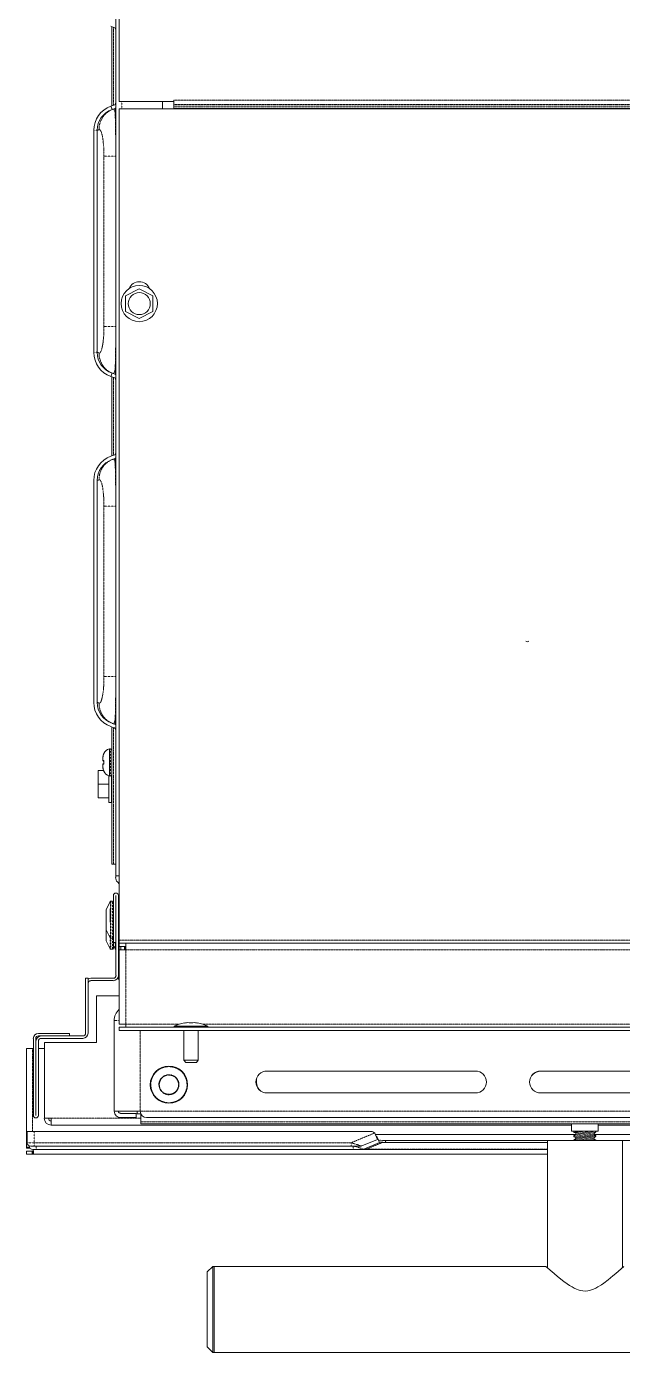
# Model space of a CAD drawing. Header units: millimetres. Extents: x 60499 to 556746, y 248297 to 497145.
# Drawn here: x 261680 to 269223, y 366633 to 383428 of the extents above; entities that cross this region are included whole.
import ezdxf

# ---------------------------------------------------------------- set-up
doc = ezdxf.new("R2010")
doc.units = ezdxf.units.MM
doc.linetypes.add('PHANTOM', pattern=[20, 10, -2, 2, -2, 2, -2])

msp = doc.modelspace()

# ---------------------------------------------------------------- linework, layer by layer
at = {"color": 7, "lineweight": 13, "ltscale": 0.03937}
for p, q in [((262853, 393012), (262853, 382480)), ((262808, 372670), (262808, 392454)), ((262758, 382422), (262758, 383426)), ((262853, 371857), (262853, 382384)), ((262853, 382384), (293492, 382384)), ((262531, 382113), (262531, 379301)), ((262531, 382113), (262531, 379301)), ((262575, 382113), (262575, 379301)), ((262758, 377988), (262758, 378991)), ((262530, 377678), (262530, 374867)), ((262575, 377679), (262575, 374866)), ((262758, 372817), (262758, 374557)), ((262812, 372420), (262812, 371408)), ((262843, 372420), (262843, 371408)), ((262853, 370792), (262853, 371735)), ((293409, 371818), (262936, 371818)), ((262789, 369689), (262789, 370836)), ((293492, 370754), (262853, 370754)), ((293492, 370710), (262853, 370710)), ((261680, 369219), (261680, 370482)), ((261766, 370609), (261766, 369635)), ((261797, 369635), (261797, 370609)), ((261798, 370577), (261798, 369635)), ((261829, 369635), (261829, 370577)), ((261905, 370559), (261905, 369600)), ((267362, 370198), (264723, 370198)), ((270826, 370198), (268187, 370198)), ((268187, 370195), (270826, 370195)), ((264723, 369920), (267362, 369920)), ((268187, 369920), (270826, 369920)), ((261992, 369513), (268577, 369513)), ((263127, 369528), (293213, 369528)), ((293141, 369609), (263199, 369609)), ((268917, 369513), (287423, 369513)), ((261776, 369434), (266033, 369434)), ((268627, 369394), (266096, 369394)), ((266217, 369317), (267450, 369317)), ((266219, 369317), (268609, 369317)), ((268272, 369317), (269223, 369317)), ((268272, 369317), (268272, 367709)), ((287472, 369394), (268863, 369394)), ((268886, 369317), (287454, 369317)), ((269223, 369317), (269223, 367709)), ((268272, 369145), (261753, 369145)), ((261776, 369245), (265789, 369245)), ((261802, 369206), (265815, 369206)), ((265982, 369206), (268272, 369206)), ((266230, 369292), (268272, 369292)), ((263967, 367655), (263967, 366703)), ((264036, 367724), (264036, 366633)), ((264054, 367724), (268254, 367724)), ((264054, 366633), (264054, 367724)), ((264054, 367724), (264054, 366633)), ((264054, 366633), (292286, 366633))]:
    msp.add_line(p, q, dxfattribs=at)
at = {"color": 7, "lineweight": 13, "ltscale": 0.000946814}
for p, q in [((262786, 383415), (262746, 383430)), ((262746, 382418), (262786, 382433)), ((262746, 377984), (262786, 377998)), ((262786, 374547), (262746, 374561))]:
    msp.add_line(p, q, dxfattribs=at)
at = {"color": 7, "linetype": 'PHANTOM', "lineweight": 13, "ltscale": 0.03937}
for p, q in [((262781, 382431), (262781, 383417)), ((263546, 382494), (292799, 382494)), ((263546, 382439), (292799, 382439)), ((292799, 382419), (263546, 382419)), ((292799, 382395), (263546, 382395)), ((262660, 381787), (262660, 379627)), ((262781, 377997), (262781, 378983)), ((262660, 377352), (262660, 375193)), ((262781, 372817), (262781, 374549)), ((262853, 371857), (293492, 371857)), ((262936, 370792), (262936, 371735)), ((293409, 371735), (262936, 371735)), ((263119, 370710), (263119, 369715)), ((263906, 370792), (273205, 370792)), ((261753, 369434), (261753, 370482)), ((263119, 369689), (293221, 369689)), ((261992, 369600), (263127, 369600)), ((263127, 369555), (293213, 369555)), ((261776, 369290), (265789, 369290)), ((265982, 369209), (268272, 369209))]:
    msp.add_line(p, q, dxfattribs=at)
at = {"color": 7, "lineweight": 13, "ltscale": 0.000999979}
for p, q in [((262762, 382377), (262746, 382418)), ((262762, 379037), (262746, 378995))]:
    msp.add_line(p, q, dxfattribs=at)
at = {"color": 7, "lineweight": 13, "ltscale": 0.015625}
msp.add_line((263546, 382480), (262853, 382480), dxfattribs=at)
at = {"color": 7, "linetype": 'PHANTOM', "lineweight": 13, "ltscale": 0.002162}
msp.add_line((262885, 382384), (262885, 382480), dxfattribs=at)
at = {"color": 7, "lineweight": 13, "ltscale": 0.002162}
msp.add_line((263402, 382480), (263402, 382384), dxfattribs=at)
at = {"color": 7, "lineweight": 13, "ltscale": 0.000310582}
msp.add_line((263546, 382494), (263546, 382480), dxfattribs=at)
at = {"color": 7, "lineweight": 13, "ltscale": 0.000926461}
msp.add_line((263546, 382439), (263546, 382480), dxfattribs=at)
at = {"color": 7, "lineweight": 13, "ltscale": 0.000460647}
msp.add_line((263546, 382439), (263546, 382419), dxfattribs=at)
at = {"color": 7, "lineweight": 13, "ltscale": 0.000530333}
msp.add_line((263546, 382419), (263546, 382395), dxfattribs=at)
at = {"color": 7, "lineweight": 13, "ltscale": 0.000946842}
for p, q in [((262762, 382377), (262801, 382391)), ((262801, 379023), (262762, 379037)), ((262762, 377942), (262801, 377957))]:
    msp.add_line(p, q, dxfattribs=at)
at = {"color": 7, "linetype": 'PHANTOM', "lineweight": 13, "ltscale": 0.001292}
for p, q in [((262801, 382334), (262801, 382391)), ((262801, 379023), (262801, 379080)), ((262801, 377899), (262801, 377957)), ((262801, 374588), (262801, 374646))]:
    msp.add_line(p, q, dxfattribs=at)
at = {"color": 7, "lineweight": 13, "ltscale": 0.00024402}
msp.add_line((263546, 382384), (263546, 382395), dxfattribs=at)
at = {"color": 7, "linetype": 'PHANTOM', "lineweight": 13, "ltscale": 0.000984793}
for p, q in [((262575, 382113), (262531, 382113)), ((262575, 379301), (262531, 379301))]:
    msp.add_line(p, q, dxfattribs=at)
at = {"color": 7, "linetype": 'PHANTOM', "lineweight": 13, "ltscale": 0.000532001}
for p, q in [((262575, 382113), (262597, 382121)), ((262575, 377679), (262597, 377687))]:
    msp.add_line(p, q, dxfattribs=at)
at = {"color": 7, "linetype": 'PHANTOM', "lineweight": 13, "ltscale": 0.003328}
for p, q in [((262660, 381787), (262808, 381787)), ((262660, 379627), (262808, 379627)), ((262660, 377352), (262808, 377352)), ((262660, 375193), (262808, 375193))]:
    msp.add_line(p, q, dxfattribs=at)
at = {"color": 7, "lineweight": 13, "ltscale": 0.004405}
for p, q in [((263107, 380106), (262934, 380015)), ((263280, 380015), (263107, 380106)), ((262934, 380015), (262934, 379820)), ((263280, 379820), (263280, 380015)), ((262934, 379820), (263107, 379729)), ((263107, 379729), (263280, 379820))]:
    msp.add_line(p, q, dxfattribs=at)
at = {"color": 7, "linetype": 'PHANTOM', "lineweight": 13, "ltscale": 0.000532042}
msp.add_line((262597, 379293), (262575, 379301), dxfattribs=at)
at = {"color": 7, "lineweight": 13, "ltscale": 0.000946855}
msp.add_line((262786, 378981), (262746, 378995), dxfattribs=at)
at = {"color": 7, "lineweight": 13, "ltscale": 0.000178732}
msp.add_line((262746, 377984), (262739, 377981), dxfattribs=at)
at = {"color": 7, "lineweight": 13, "ltscale": 1.11738e-05}
msp.add_line((262530, 377679), (262530, 377678), dxfattribs=at)
at = {"color": 7, "lineweight": 13, "ltscale": 1.11137e-05}
msp.add_line((262530, 374867), (262530, 374866), dxfattribs=at)
at = {"color": 7, "linetype": 'PHANTOM', "lineweight": 13, "ltscale": 0.000532021}
msp.add_line((262597, 374858), (262575, 374866), dxfattribs=at)
at = {"color": 7, "lineweight": 13, "ltscale": 0.000946863}
msp.add_line((262801, 374588), (262762, 374603), dxfattribs=at)
at = {"color": 7, "linetype": 'PHANTOM', "lineweight": 13, "ltscale": 2.72355e-05}
msp.add_line((262657, 374220), (262658, 374220), dxfattribs=at)
at = {"color": 7, "lineweight": 13, "ltscale": 1.19304e-05}
msp.add_line((262658, 374219), (262658, 374220), dxfattribs=at)
at = {"color": 7, "lineweight": 13, "ltscale": 0.003901}
for p, q in [((262728, 374108), (262728, 374281)), ((262728, 373935), (262728, 374108))]:
    msp.add_line(p, q, dxfattribs=at)
at = {"color": 7, "lineweight": 13, "ltscale": 0.000301842}
for p, q in [((262741, 374281), (262728, 374281)), ((262741, 373935), (262728, 373935))]:
    msp.add_line(p, q, dxfattribs=at)
at = {"color": 7, "linetype": 'PHANTOM', "lineweight": 13, "ltscale": 0.003866}
msp.add_line((262741, 374109), (262741, 374281), dxfattribs=at)
at = {"color": 7, "lineweight": 13, "ltscale": 0.003494}
msp.add_line((262758, 374109), (262758, 374264), dxfattribs=at)
at = {"color": 7, "lineweight": 13, "ltscale": 0.000899367}
msp.add_line((262647, 374170), (262647, 374130), dxfattribs=at)
at = {"color": 7, "lineweight": 13, "ltscale": 0.000874377}
msp.add_line((262647, 374084), (262647, 374045), dxfattribs=at)
at = {"color": 7, "lineweight": 13, "ltscale": 8.81285e-05}
msp.add_line((262652, 374124), (262656, 374124), dxfattribs=at)
at = {"color": 7, "lineweight": 13, "ltscale": 8.98707e-05}
msp.add_line((262656, 374090), (262652, 374090), dxfattribs=at)
at = {"color": 7, "linetype": 'PHANTOM', "lineweight": 13, "ltscale": 3.53836e-05}
msp.add_line((262741, 374108), (262741, 374109), dxfattribs=at)
at = {"color": 7, "linetype": 'PHANTOM', "lineweight": 13, "ltscale": 0.003901}
msp.add_line((262741, 373935), (262741, 374108), dxfattribs=at)
at = {"color": 7, "lineweight": 13, "ltscale": 3.19594e-05}
msp.add_line((262758, 374108), (262758, 374109), dxfattribs=at)
at = {"color": 7, "lineweight": 13, "ltscale": 0.003526}
msp.add_line((262758, 373951), (262758, 374108), dxfattribs=at)
at = {"color": 7, "lineweight": 13, "ltscale": 0.001509}
msp.add_line((262654, 374003), (262588, 374003), dxfattribs=at)
at = {"color": 7, "lineweight": 13, "ltscale": 0.0039}
for p, q in [((262588, 373830), (262588, 374003)), ((262588, 373657), (262588, 373830))]:
    msp.add_line(p, q, dxfattribs=at)
at = {"color": 7, "linetype": 'PHANTOM', "lineweight": 13, "ltscale": 2.66997e-05}
msp.add_line((262657, 373997), (262656, 373997), dxfattribs=at)
at = {"color": 7, "lineweight": 13, "ltscale": 1.18081e-05}
msp.add_line((262657, 373997), (262657, 373997), dxfattribs=at)
at = {"color": 7, "lineweight": 13, "ltscale": 0.007575}
msp.add_line((262721, 373601), (262721, 373937), dxfattribs=at)
at = {"color": 7, "lineweight": 13, "ltscale": 0.002516}
msp.add_line((262755, 373942), (262755, 373830), dxfattribs=at)
at = {"color": 7, "lineweight": 13, "ltscale": 6.2507e-05}
for p, q in [((262755, 373896), (262758, 373896)), ((262755, 373841), (262758, 373841)), ((262755, 373830), (262758, 373830)), ((262755, 373819), (262758, 373819)), ((262755, 373764), (262758, 373764)), ((262755, 373668), (262758, 373668)), ((262755, 373601), (262758, 373601))]:
    msp.add_line(p, q, dxfattribs=at)
at = {"color": 7, "lineweight": 13, "ltscale": 0.001234}
msp.add_line((262758, 373951), (262758, 373896), dxfattribs=at)
at = {"color": 7, "lineweight": 13, "ltscale": 0.000247204}
for p, q in [((262758, 373841), (262758, 373830)), ((262758, 373830), (262758, 373819))]:
    msp.add_line(p, q, dxfattribs=at)
at = {"color": 7, "lineweight": 13, "ltscale": 0.003}
for p, q in [((262721, 373830), (262588, 373830)), ((262721, 373657), (262588, 373657))]:
    msp.add_line(p, q, dxfattribs=at)
at = {"color": 7, "lineweight": 13, "ltscale": 0.003659}
msp.add_line((262755, 373830), (262755, 373668), dxfattribs=at)
at = {"color": 7, "lineweight": 13, "ltscale": 0.002173}
msp.add_line((262758, 373764), (262758, 373668), dxfattribs=at)
at = {"color": 7, "lineweight": 13, "ltscale": 0.000775014}
msp.add_line((262755, 373601), (262721, 373601), dxfattribs=at)
at = {"color": 7, "lineweight": 13, "ltscale": 0.001516}
for p, q in [((262755, 373668), (262755, 373601)), ((262758, 373668), (262758, 373601))]:
    msp.add_line(p, q, dxfattribs=at)
at = {"color": 7, "lineweight": 13, "ltscale": 0.000516937}
msp.add_line((262781, 372817), (262758, 372817), dxfattribs=at)
at = {"color": 7, "lineweight": 13, "ltscale": 0.000613085}
msp.add_line((262808, 372817), (262781, 372817), dxfattribs=at)
at = {"color": 7, "lineweight": 13, "ltscale": 0.000485878}
for p, q in [((262808, 372648), (262808, 372670)), ((262852, 372648), (262852, 372670))]:
    msp.add_line(p, q, dxfattribs=at)
at = {"color": 7, "lineweight": 13, "ltscale": 0.001025}
msp.add_line((262808, 372670), (262853, 372670), dxfattribs=at)
at = {"color": 7, "lineweight": 13, "ltscale": 0.000724687}
msp.add_line((262831, 372593), (262853, 372571), dxfattribs=at)
at = {"color": 7, "lineweight": 13, "ltscale": 0.008314}
msp.add_line((262852, 372572), (262852, 372203), dxfattribs=at)
at = {"color": 7, "lineweight": 13, "ltscale": 0.002582}
for p, q in [((262687, 372241), (262738, 372344)), ((262687, 371987), (262738, 371885)), ((262687, 371849), (262738, 371746))]:
    msp.add_line(p, q, dxfattribs=at)
at = {"color": 7, "linetype": 'PHANTOM', "lineweight": 13, "ltscale": 0.010349}
msp.add_line((262738, 371885), (262738, 372344), dxfattribs=at)
at = {"color": 7, "lineweight": 13, "ltscale": 0.000470499}
for p, q in [((262769, 372350), (262748, 372350)), ((262769, 371879), (262748, 371879)), ((262769, 371740), (262748, 371740))]:
    msp.add_line(p, q, dxfattribs=at)
at = {"color": 7, "linetype": 'PHANTOM', "lineweight": 13, "ltscale": 0.010625}
for p, q in [((262748, 371879), (262748, 372350)), ((262769, 372350), (262769, 371879))]:
    msp.add_line(p, q, dxfattribs=at)
at = {"color": 7, "lineweight": 13, "ltscale": 0.013338}
for p, q in [((262780, 372420), (262780, 371828)), ((262811, 372420), (262811, 371828))]:
    msp.add_line(p, q, dxfattribs=at)
at = {"color": 7, "lineweight": 13, "ltscale": 0.010125}
msp.add_line((262780, 372339), (262780, 371890), dxfattribs=at)
at = {"color": 7, "lineweight": 13, "ltscale": 0.000208637}
msp.add_line((262843, 372392), (262852, 372392), dxfattribs=at)
at = {"color": 7, "lineweight": 13, "ltscale": 0.005507}
msp.add_line((262686, 372236), (262686, 371992), dxfattribs=at)
at = {"color": 7, "linetype": 'PHANTOM', "lineweight": 13, "ltscale": 0.005731}
msp.add_line((262687, 372241), (262687, 371987), dxfattribs=at)
at = {"color": 7, "lineweight": 13, "ltscale": 2.05153e-05}
msp.add_line((262812, 372211), (262811, 372211), dxfattribs=at)
at = {"color": 7, "linetype": 'PHANTOM', "lineweight": 13, "ltscale": 0.000187671}
msp.add_line((262811, 372203), (262811, 372211), dxfattribs=at)
at = {"color": 7, "lineweight": 13, "ltscale": 2.49908e-05}
for p, q in [((262812, 372203), (262811, 372203)), ((262812, 372026), (262811, 372026)), ((261797, 370482), (261798, 370482))]:
    msp.add_line(p, q, dxfattribs=at)
at = {"color": 7, "linetype": 'PHANTOM', "lineweight": 13, "ltscale": 0.000208637}
msp.add_line((262852, 372253), (262843, 372253), dxfattribs=at)
at = {"color": 7, "lineweight": 13, "ltscale": 0.000233598}
for p, q in [((262853, 372203), (262843, 372203)), ((262853, 372026), (262843, 372026))]:
    msp.add_line(p, q, dxfattribs=at)
at = {"color": 7, "lineweight": 13, "ltscale": 0.00328}
msp.add_line((262686, 371999), (262686, 371854), dxfattribs=at)
at = {"color": 7, "lineweight": 13, "ltscale": 0.014975}
msp.add_line((262852, 372026), (262852, 371362), dxfattribs=at)
at = {"color": 7, "linetype": 'PHANTOM', "lineweight": 13, "ltscale": 0.003125}
for p, q in [((262687, 371987), (262687, 371849)), ((262738, 371746), (262738, 371885)), ((262748, 371740), (262748, 371879)), ((262769, 371879), (262769, 371740))]:
    msp.add_line(p, q, dxfattribs=at)
at = {"color": 7, "lineweight": 13, "ltscale": 0.003116}
msp.add_line((262780, 371890), (262780, 371751), dxfattribs=at)
at = {"color": 7, "lineweight": 13, "ltscale": 0.000699982}
msp.add_line((262811, 371828), (262780, 371828), dxfattribs=at)
at = {"color": 7, "linetype": 'PHANTOM', "lineweight": 13, "ltscale": 0.001849}
msp.add_line((262801, 371746), (262801, 371828), dxfattribs=at)
at = {"color": 7, "linetype": 'PHANTOM', "lineweight": 13, "ltscale": 0.003312}
msp.add_line((262811, 371740), (262811, 371887), dxfattribs=at)
at = {"color": 7, "lineweight": 13, "ltscale": 2.49307e-05}
msp.add_line((262812, 371887), (262811, 371887), dxfattribs=at)
at = {"color": 7, "lineweight": 13, "ltscale": 0.000874977}
for p, q in [((262853, 371818), (262853, 371857)), ((262936, 370754), (262936, 370792))]:
    msp.add_line(p, q, dxfattribs=at)
at = {"color": 7, "lineweight": 13, "ltscale": 0.001075}
msp.add_line((262780, 371789), (262801, 371746), dxfattribs=at)
at = {"color": 7, "lineweight": 13, "ltscale": 2.07255e-05}
msp.add_line((262812, 371740), (262811, 371740), dxfattribs=at)
at = {"color": 7, "lineweight": 13, "ltscale": 0.001865}
for p, q in [((262936, 371818), (262853, 371818)), ((262936, 371774), (262853, 371774)), ((262936, 371735), (262853, 371735)), ((262936, 371818), (262936, 371735)), ((262936, 370792), (262853, 370792))]:
    msp.add_line(p, q, dxfattribs=at)
at = {"color": 7, "lineweight": 13, "ltscale": 0.000990019}
for p, q in [((262853, 371818), (262853, 371774)), ((262853, 370754), (262853, 370710))]:
    msp.add_line(p, q, dxfattribs=at)
at = {"color": 7, "lineweight": 13, "ltscale": 0.000875037}
for p, q in [((262874, 371774), (262874, 371735)), ((262919, 371735), (262919, 371774))]:
    msp.add_line(p, q, dxfattribs=at)
at = {"color": 7, "linetype": 'PHANTOM', "lineweight": 13, "ltscale": 0.000875037}
msp.add_line((262930, 371774), (262930, 371735), dxfattribs=at)
at = {"color": 7, "lineweight": 13, "ltscale": 0.000700012}
msp.add_line((262458, 371374), (262427, 371374), dxfattribs=at)
at = {"color": 7, "lineweight": 13, "ltscale": 0.015713}
for p, q in [((262427, 371374), (262427, 370677)), ((262458, 370677), (262458, 371374))]:
    msp.add_line(p, q, dxfattribs=at)
at = {"color": 7, "lineweight": 13, "ltscale": 0.006425}
for p, q in [((262493, 371374), (262778, 371374)), ((262778, 371343), (262493, 371343))]:
    msp.add_line(p, q, dxfattribs=at)
at = {"color": 7, "lineweight": 13, "ltscale": 0.000408623}
msp.add_line((262843, 371389), (262843, 371408), dxfattribs=at)
at = {"color": 7, "lineweight": 13, "ltscale": 2.51109e-05}
msp.add_line((262853, 371362), (262852, 371362), dxfattribs=at)
at = {"color": 7, "lineweight": 13, "ltscale": 0.013371}
msp.add_line((262564, 371152), (262564, 370559), dxfattribs=at)
at = {"color": 7, "lineweight": 13, "ltscale": 0.006516}
msp.add_line((262853, 371152), (262564, 371152), dxfattribs=at)
at = {"color": 7, "linetype": 'PHANTOM', "lineweight": 13, "ltscale": 0.001456}
msp.add_line((262789, 370836), (262853, 370836), dxfattribs=at)
at = {"color": 7, "lineweight": 13, "ltscale": 0.008869}
for p, q in [((262225, 370674), (261831, 370674)), ((262225, 370643), (261831, 370643))]:
    msp.add_line(p, q, dxfattribs=at)
at = {"color": 7, "lineweight": 13, "ltscale": 0.000700042}
msp.add_line((262225, 370674), (262225, 370643), dxfattribs=at)
at = {"color": 7, "linetype": 'PHANTOM', "lineweight": 13, "ltscale": 0.015341}
msp.add_line((262936, 370792), (263616, 370792), dxfattribs=at)
at = {"color": 7, "lineweight": 13, "ltscale": 0.0096}
for p, q in [((263548, 370765), (263974, 370765)), ((263974, 370754), (263548, 370754))]:
    msp.add_line(p, q, dxfattribs=at)
at = {"color": 7, "lineweight": 13, "ltscale": 0.000265467}
for p, q in [((263548, 370765), (263548, 370754)), ((263974, 370765), (263974, 370754))]:
    msp.add_line(p, q, dxfattribs=at)
at = {"color": 7, "lineweight": 13, "ltscale": 0.00848}
for p, q in [((263669, 370710), (263669, 370334)), ((263853, 370710), (263853, 370334))]:
    msp.add_line(p, q, dxfattribs=at)
at = {"color": 7, "lineweight": 13, "ltscale": 1.15943e-05}
for p, q in [((263678, 370807), (263678, 370807)), ((263844, 370807), (263844, 370807))]:
    msp.add_line(p, q, dxfattribs=at)
at = {"color": 7, "lineweight": 13, "ltscale": 8.82487e-05}
for p, q in [((263739, 370811), (263739, 370807)), ((263783, 370807), (263783, 370811))]:
    msp.add_line(p, q, dxfattribs=at)
at = {"color": 7, "lineweight": 13, "ltscale": 0.001663}
msp.add_line((261753, 370482), (261680, 370482), dxfattribs=at)
at = {"color": 7, "lineweight": 13, "ltscale": 0.000285502}
msp.add_line((261753, 370482), (261766, 370482), dxfattribs=at)
at = {"color": 7, "lineweight": 13, "ltscale": 0.001705}
msp.add_line((261829, 370482), (261905, 370482), dxfattribs=at)
at = {"color": 7, "lineweight": 13, "ltscale": 0.011937}
for p, q in [((261864, 370643), (262393, 370643)), ((262393, 370612), (261864, 370612))]:
    msp.add_line(p, q, dxfattribs=at)
at = {"color": 7, "lineweight": 13, "ltscale": 0.014875}
msp.add_line((261905, 370559), (262564, 370559), dxfattribs=at)
at = {"color": 7, "lineweight": 13, "ltscale": 0.00415}
msp.add_line((263853, 370334), (263669, 370334), dxfattribs=at)
at = {"color": 7, "lineweight": 13, "ltscale": 0.000855655}
msp.add_line((263669, 370334), (263694, 370305), dxfattribs=at)
at = {"color": 7, "lineweight": 13, "ltscale": 0.000855635}
msp.add_line((263853, 370334), (263829, 370305), dxfattribs=at)
at = {"color": 7, "lineweight": 13, "ltscale": 0.00305}
msp.add_line((263829, 370305), (263694, 370305), dxfattribs=at)
at = {"color": 7, "lineweight": 13, "ltscale": 0.001017}
msp.add_line((264591, 370055), (264591, 370100), dxfattribs=at)
at = {"color": 7, "lineweight": 13, "ltscale": 0.00745}
msp.add_line((263119, 369689), (262789, 369689), dxfattribs=at)
at = {"color": 7, "lineweight": 13, "ltscale": 0.00445}
for p, q in [((262869, 369662), (263066, 369662)), ((262869, 369609), (263066, 369609))]:
    msp.add_line(p, q, dxfattribs=at)
at = {"color": 7, "lineweight": 13, "ltscale": 0.0012}
msp.add_line((263066, 369609), (263066, 369662), dxfattribs=at)
at = {"color": 7, "lineweight": 13, "ltscale": 0.000743295}
msp.add_line((263082, 369656), (263082, 369689), dxfattribs=at)
at = {"color": 7, "lineweight": 13, "ltscale": 0.001003}
msp.add_line((263126, 369656), (263082, 369656), dxfattribs=at)
at = {"color": 7, "lineweight": 13, "ltscale": 0.000600019}
msp.add_line((263119, 369715), (263119, 369689), dxfattribs=at)
msp.add_line((263119, 369715), (263119, 369689), dxfattribs=at)
at = {"color": 7, "lineweight": 13, "ltscale": 0.00222}
msp.add_line((263127, 369555), (263127, 369653), dxfattribs=at)
at = {"color": 7, "lineweight": 13, "ltscale": 0.00197}
for p in [(261905, 369600), (261992, 369513)]:
    msp.add_line(p, (261992, 369600), dxfattribs=at)
at = {"color": 7, "lineweight": 13, "ltscale": 0.000604825}
msp.add_line((263127, 369528), (263127, 369555), dxfattribs=at)
at = {"color": 7, "lineweight": 13, "ltscale": 0.002095}
for p, q in [((268577, 369528), (268577, 369435)), ((268917, 369528), (268917, 369435))]:
    msp.add_line(p, q, dxfattribs=at)
at = {"color": 7, "lineweight": 13, "ltscale": 0.00325}
msp.add_line((261688, 369290), (261688, 369434), dxfattribs=at)
at = {"color": 7, "lineweight": 13, "ltscale": 0.002}
msp.add_line((261688, 369434), (261776, 369434), dxfattribs=at)
at = {"color": 7, "linetype": 'PHANTOM', "lineweight": 13, "ltscale": 0.00325}
msp.add_line((261776, 369290), (261776, 369434), dxfattribs=at)
at = {"color": 7, "linetype": 'PHANTOM', "lineweight": 13, "ltscale": 0.007191}
msp.add_line((266084, 369412), (265789, 369290), dxfattribs=at)
at = {"color": 7, "lineweight": 13, "ltscale": 0.004875}
for p, q in [((266122, 369332), (265922, 369249)), ((266148, 369292), (265948, 369209))]:
    msp.add_line(p, q, dxfattribs=at)
at = {"color": 7, "lineweight": 13, "ltscale": 0.001455}
for p, q in [((266122, 369332), (266097, 369391)), ((266148, 369292), (266123, 369351))]:
    msp.add_line(p, q, dxfattribs=at)
at = {"color": 7, "linetype": 'PHANTOM', "lineweight": 13, "ltscale": 9.85492e-05}
msp.add_line((266110, 369372), (266106, 369370), dxfattribs=at)
at = {"color": 7, "lineweight": 13, "ltscale": 0.000120449}
msp.add_line((266137, 369317), (266142, 369319), dxfattribs=at)
at = {"color": 7, "linetype": 'PHANTOM', "lineweight": 13, "ltscale": 0.000625388}
msp.add_line((266230, 369292), (266219, 369317), dxfattribs=at)
at = {"color": 7, "lineweight": 13, "ltscale": 0.018536}
msp.add_line((267450, 369317), (268272, 369317), dxfattribs=at)
at = {"color": 7, "lineweight": 13, "ltscale": 0.00324}
msp.add_line((268611, 369317), (268467, 369317), dxfattribs=at)
at = {"color": 7, "lineweight": 13, "ltscale": 0.003837}
msp.add_line((268577, 369435), (268747, 369435), dxfattribs=at)
at = {"color": 7, "lineweight": 13, "ltscale": 4.38654e-05}
msp.add_line((268610, 369435), (268609, 369434), dxfattribs=at)
at = {"color": 7, "lineweight": 13, "ltscale": 0.00012118}
msp.add_line((268614, 369435), (268609, 369434), dxfattribs=at)
at = {"color": 7, "lineweight": 13, "ltscale": 0.000287334}
for p, q in [((268609, 369434), (268609, 369421)), ((268886, 369383), (268886, 369371))]:
    msp.add_line(p, q, dxfattribs=at)
at = {"color": 7, "lineweight": 13, "ltscale": 0.000247972}
msp.add_line((268609, 369421), (268619, 369423), dxfattribs=at)
at = {"color": 7, "lineweight": 13, "ltscale": 0.000522472}
msp.add_line((268631, 369414), (268609, 369421), dxfattribs=at)
at = {"color": 7, "lineweight": 13, "ltscale": 0.000740433}
for p, q in [((268633, 369400), (268609, 369378)), ((268861, 369404), (268886, 369426))]:
    msp.add_line(p, q, dxfattribs=at)
at = {"color": 7, "lineweight": 13, "ltscale": 0.000287394}
msp.add_line((268609, 369378), (268609, 369366), dxfattribs=at)
at = {"color": 7, "lineweight": 13, "ltscale": 0.000247983}
msp.add_line((268609, 369366), (268619, 369368), dxfattribs=at)
at = {"color": 7, "lineweight": 13, "ltscale": 0.000522453}
msp.add_line((268631, 369358), (268609, 369366), dxfattribs=at)
at = {"color": 7, "lineweight": 13, "ltscale": 0.000740473}
for p, q in [((268633, 369345), (268609, 369323)), ((268861, 369349), (268886, 369371))]:
    msp.add_line(p, q, dxfattribs=at)
at = {"color": 7, "lineweight": 13, "ltscale": 0.000126035}
msp.add_line((268609, 369323), (268609, 369317), dxfattribs=at)
at = {"color": 7, "lineweight": 13, "ltscale": 0.006314}
msp.add_line((268891, 369317), (268611, 369317), dxfattribs=at)
at = {"color": 7, "lineweight": 13, "ltscale": 0.002465}
msp.add_line((268738, 369435), (268631, 369414), dxfattribs=at)
at = {"color": 7, "lineweight": 13, "ltscale": 0.000312504}
for p, q in [((268633, 369400), (268631, 369414)), ((268633, 369345), (268631, 369358))]:
    msp.add_line(p, q, dxfattribs=at)
at = {"color": 7, "lineweight": 13, "ltscale": 0.005302}
for p, q in [((268861, 369404), (268631, 369358)), ((268864, 369391), (268633, 369345))]:
    msp.add_line(p, q, dxfattribs=at)
at = {"color": 7, "lineweight": 13, "ltscale": 0.004029}
msp.add_line((268809, 369435), (268633, 369400), dxfattribs=at)
at = {"color": 7, "lineweight": 13, "ltscale": 0.003626}
msp.add_line((268861, 369349), (268704, 369317), dxfattribs=at)
at = {"color": 7, "lineweight": 13, "ltscale": 0.003838}
msp.add_line((268747, 369435), (268917, 369435), dxfattribs=at)
at = {"color": 7, "lineweight": 13, "ltscale": 0.002063}
msp.add_line((268864, 369335), (268774, 369317), dxfattribs=at)
at = {"color": 7, "lineweight": 13, "ltscale": 0.000312507}
for p, q in [((268864, 369391), (268861, 369404)), ((268864, 369335), (268861, 369349))]:
    msp.add_line(p, q, dxfattribs=at)
at = {"color": 7, "lineweight": 13, "ltscale": 0.000522458}
for p, q in [((268864, 369391), (268886, 369383)), ((268864, 369335), (268886, 369328))]:
    msp.add_line(p, q, dxfattribs=at)
at = {"color": 7, "lineweight": 13, "ltscale": 0.000205153}
msp.add_line((268886, 369435), (268886, 369426), dxfattribs=at)
at = {"color": 7, "lineweight": 13, "ltscale": 0.000237172}
msp.add_line((268886, 369328), (268886, 369317), dxfattribs=at)
at = {"color": 7, "lineweight": 13, "ltscale": 0.003074}
msp.add_line((269027, 369317), (268891, 369317), dxfattribs=at)
at = {"color": 7, "lineweight": 13, "ltscale": 0.000887353}
for p, q in [((261680, 369219), (261719, 369219)), ((261753, 369145), (261753, 369184))]:
    msp.add_line(p, q, dxfattribs=at)
at = {"color": 7, "lineweight": 13, "ltscale": 0.000887473}
for p, q in [((261680, 369145), (261680, 369184)), ((261752, 369145), (261752, 369184))]:
    msp.add_line(p, q, dxfattribs=at)
at = {"color": 7, "lineweight": 13, "ltscale": 0.000821271}
for p, q in [((261716, 369184), (261680, 369184)), ((261716, 369145), (261680, 369145))]:
    msp.add_line(p, q, dxfattribs=at)
at = {"color": 7, "linetype": 'PHANTOM', "lineweight": 13, "ltscale": 0.002}
msp.add_line((261688, 369290), (261776, 369290), dxfattribs=at)
at = {"color": 7, "lineweight": 13, "ltscale": 0.000820761}
for p, q in [((261752, 369184), (261716, 369184)), ((261752, 369145), (261716, 369145))]:
    msp.add_line(p, q, dxfattribs=at)
at = {"color": 7, "lineweight": 13, "ltscale": 0.001}
msp.add_line((261732, 369245), (261776, 369245), dxfattribs=at)
at = {"color": 7, "lineweight": 13, "ltscale": 2.00347e-05}
for p, q in [((261752, 369184), (261753, 369184)), ((261752, 369145), (261753, 369145))]:
    msp.add_line(p, q, dxfattribs=at)
at = {"color": 7, "lineweight": 13, "ltscale": 0.000999991}
msp.add_line((261758, 369206), (261802, 369206), dxfattribs=at)
at = {"color": 7, "linetype": 'PHANTOM', "lineweight": 13, "ltscale": 0.000999991}
for p, q in [((261776, 369290), (261776, 369245)), ((265789, 369290), (265789, 369245))]:
    msp.add_line(p, q, dxfattribs=at)
at = {"color": 7, "linetype": 'PHANTOM', "lineweight": 13, "ltscale": 0.000894622}
msp.add_line((261802, 369206), (261802, 369245), dxfattribs=at)
at = {"color": 7, "linetype": 'PHANTOM', "lineweight": 13, "ltscale": 0.003135}
msp.add_line((265922, 369249), (265789, 369290), dxfattribs=at)
at = {"color": 7, "lineweight": 13, "ltscale": 0.002613}
for p, q in [((265905, 369245), (265789, 369245)), ((265815, 369206), (265931, 369206))]:
    msp.add_line(p, q, dxfattribs=at)
at = {"color": 7, "linetype": 'PHANTOM', "lineweight": 13, "ltscale": 0.000895162}
msp.add_line((265815, 369206), (265815, 369245), dxfattribs=at)
at = {"color": 7, "linetype": 'PHANTOM', "lineweight": 13, "ltscale": 0.002779}
msp.add_line((265830, 369245), (265948, 369209), dxfattribs=at)
at = {"color": 7, "lineweight": 13, "ltscale": 0.001143}
msp.add_line((265982, 369206), (265931, 369206), dxfattribs=at)
at = {"color": 7, "linetype": 'PHANTOM', "lineweight": 13, "ltscale": 0.005063}
msp.add_line((265982, 369209), (266189, 369295), dxfattribs=at)
at = {"color": 7, "linetype": 'PHANTOM', "lineweight": 13, "ltscale": 7.61137e-05}
msp.add_line((265982, 369206), (265982, 369209), dxfattribs=at)
at = {"color": 7, "lineweight": 13, "ltscale": 0.000188563}
msp.add_line((266155, 369295), (266148, 369292), dxfattribs=at)
at = {"color": 7, "lineweight": 13, "ltscale": 0.002227}
for p, q in [((264036, 367724), (263967, 367655)), ((264036, 366633), (263967, 366703))]:
    msp.add_line(p, q, dxfattribs=at)
at = {"color": 7, "lineweight": 13, "ltscale": 0.000393695}
for p, q in [((264036, 367724), (264054, 367724)), ((264036, 366633), (264054, 366633))]:
    msp.add_line(p, q, dxfattribs=at)
at = {"color": 7, "lineweight": 13, "ltscale": 0.0005342}
msp.add_line((269223, 367709), (269241, 367724), dxfattribs=at)
at = {"color": 7, "linetype": 'PHANTOM', "lineweight": 13, "ltscale": 0.03937}
for points in [[(262801, 382334), (262804, 382258), (262808, 382046)], [(262597, 382121), (262604, 382121), (262609, 382119), (262614, 382114), (262619, 382106), (262628, 382085), (262634, 382064), (262640, 382039), (262649, 381981), (262657, 381892), (262660, 381787)], [(262660, 379627), (262659, 379549), (262654, 379476), (262646, 379411), (262636, 379358), (262631, 379337), (262625, 379320), (262616, 379303), (262611, 379297), (262607, 379293), (262602, 379292), (262597, 379293)], [(262808, 379368), (262804, 379156), (262801, 379080)], [(262801, 379080), (262795, 379057), (262788, 379042), (262783, 379035), (262781, 379033), (262777, 379032), (262775, 379032)], [(262801, 377899), (262804, 377824), (262808, 377612)], [(262597, 377687), (262604, 377687), (262609, 377684), (262614, 377680), (262619, 377672), (262628, 377651), (262634, 377630), (262640, 377604), (262649, 377547), (262657, 377457), (262660, 377352)], [(262660, 375193), (262659, 375115), (262654, 375042), (262646, 374977), (262636, 374924), (262631, 374903), (262625, 374886), (262616, 374868), (262611, 374863), (262607, 374859), (262602, 374858), (262597, 374858)], [(262808, 374933), (262804, 374721), (262801, 374646)], [(262801, 374646), (262795, 374623), (262788, 374607), (262783, 374600), (262781, 374598), (262777, 374597), (262775, 374598)], [(262647, 374130), (262647, 374130), (262647, 374130), (262647, 374130), (262657, 374130)], [(262657, 374084), (262649, 374084), (262647, 374084), (262647, 374084), (262647, 374084), (262647, 374084)], [(265982, 369209), (265957, 369208), (265949, 369208), (265947, 369208), (265947, 369208), (265947, 369208), (265947, 369208), (265947, 369208), (265947, 369208), (265947, 369209), (265948, 369209)]]:
    msp.add_lwpolyline(points, dxfattribs=at)
at = {"color": 7, "lineweight": 13, "ltscale": 0.03937}
for points in [[(266187, 369319), (266161, 369322), (266150, 369321), (266142, 369319)], [(261701, 369234), (261692, 369233), (261686, 369230), (261682, 369226), (261680, 369219)], [(261753, 369184), (261762, 369186), (261765, 369188)], [(261753, 369145), (261761, 369147), (261766, 369153), (261768, 369159), (261768, 369167)], [(261768, 369167), (261767, 369181), (261763, 369197), (261759, 369206)], [(268254, 367724), (268358, 367632), (268402, 367596), (268481, 367533), (268523, 367502), (268554, 367482), (268585, 367463), (268612, 367448), (268641, 367435), (268663, 367427), (268687, 367420), (268723, 367413), (268760, 367412), (268784, 367415), (268807, 367419), (268833, 367427), (268858, 367437), (268884, 367449), (268910, 367463), (268956, 367492), (268986, 367512), (269041, 367554), (269102, 367603), (269139, 367634), (269241, 367724)]]:
    msp.add_lwpolyline(points, dxfattribs=at)
for centre, radius in [((263107, 379918), 229), ((263107, 379918), 139), ((263482, 370025), 236)]:
    msp.add_circle(centre, radius, dxfattribs=at)
at = {"color": 7, "linetype": 'PHANTOM', "lineweight": 13, "ltscale": 0.03937}
for radius in [229, 127, 122]:
    msp.add_circle((263482, 370025), radius, dxfattribs=at)
at = {"color": 7, "lineweight": 13, "ltscale": 0.03937}
for centre, radius, start, end in [((262775, 383384), 33.3, 0, 70), ((262775, 382464), 33.3, 290, 0), ((262775, 382464), 77.6, 290, 295.3773), ((263107, 380056), 139, 21.7877, 158.2124), ((262775, 378950), 33.3, 0, 70), ((262775, 378950), 77.6, 64.6227, 70), ((262775, 378030), 33.3, 290, 0), ((262775, 378030), 77.6, 290, 295.3773), ((268020, 375670), 34.4, 235.9279, 304.0722), ((262775, 374516), 33.3, 0, 70), ((262775, 374516), 77.6, 64.6227, 70), ((262763, 374170), 116, 155.101, 180.2898), ((262763, 374170), 116, 156.7137, 180.2374), ((262662, 374217), 5.54, 155.6197, 191.2656), ((262758, 374174), 111, 105.7083, 155.6197), ((262741, 374264), 16.6, 360, 90), ((262652, 374130), 5.54, 180, 270), ((262652, 374084), 5.54, 90, 180), ((262763, 374045), 117, 179.7201, 204.2541), ((262763, 374045), 116, 179.7713, 202.6588), ((262905, 374108), 249, 175.3123, 184.9492), ((262663, 374127), 6.19, 151.6496, 174.0894), ((262663, 374087), 6.24, 186.2277, 208.5956), ((262661, 373999), 5.54, 168.371, 203.72), ((262758, 374041), 111, 203.7199, 254.2917), ((262741, 373951), 16.6, 270, 0), ((262885, 372648), 77.6, 180, 225), ((262885, 372648), 33.3, 180, 194.8358), ((262748, 372339), 11.1, 90, 153.435), ((262769, 372339), 11.1, 360, 90), ((262811, 372420), 31.6, 0, 180), ((262811, 372420), 0.554, 0, 180), ((262697, 372236), 11.1, 153.435, 180), ((262697, 371992), 11.1, 180, 206.565), ((262697, 371854), 11.1, 180, 206.565), ((262748, 371890), 11.1, 206.565, 270), ((262769, 371890), 11.1, 270, 0), ((262748, 371751), 11.1, 206.565, 270), ((262769, 371751), 11.1, 270, 0), ((262811, 371751), 11.1, 206.565, 270), ((262493, 371308), 65.4, 90, 121.6955), ((262493, 371308), 34.4, 90, 180), ((262778, 371408), 34.4, 270, 0), ((262778, 371408), 65.4, 270, 0), ((262949, 371389), 106, 180, 205.4946), ((262980, 370836), 192, 131.5514, 180), ((261831, 370609), 65.4, 90, 180), ((262393, 370677), 34.4, 270, 0), ((262393, 370677), 65.4, 270, 0), ((263761, 370329), 485, 99.8709, 116.031), ((263761, 370329), 484, 96.6631, 99.8813), ((263761, 370329), 484, 96.6631, 99.8813), ((263761, 370329), 478, 87.3404, 92.6595), ((263761, 370329), 478, 87.3404, 92.6595), ((263761, 370329), 484, 80.1187, 83.3369), ((263761, 370329), 484, 80.1187, 83.3369), ((263761, 370329), 485, 63.969, 80.1291), ((261831, 370609), 34.4, 90, 180), ((261864, 370577), 65.4, 90, 180), ((261864, 370577), 34.4, 90, 180), ((264723, 370059), 139, 90, 270), ((267362, 370059), 139, 270, 90), ((268187, 370059), 139, 90, 270), ((268187, 370057), 139, 90, 179.1311), ((264729, 370055), 139, 180, 232.4469), ((262869, 369689), 79.8, 180, 270), ((262869, 369689), 26.6, 180, 270), ((263199, 369689), 79.8, 179.9969, 269.9678), ((261798, 369635), 31.6, 180, 0), ((261798, 369635), 0.554, 180, 0), ((261992, 369600), 87.4, 180, 270), ((261992, 369600), 34.4, 180, 270), ((266033, 369365), 69.3, 22.5, 90), ((266059, 369325), 69.3, 22.5, 51.5707), ((266219, 369571), 254, 262.7312, 270.0859), ((269821, 364453), 5073, 101.6164, 103.8267), ((269821, 364397), 5073, 101.6164, 103.8267), ((267342, 375987), 6687, 281.0135, 281.5364), ((267394, 375671), 6421, 281.0024, 281.925), ((267434, 375423), 6225, 281.2248, 281.9353), ((267694, 374264), 4982, 281.8926, 283.8393), ((267694, 374208), 4982, 281.8926, 283.8393), ((270129, 362993), 6564, 101.0795, 101.6808), ((270178, 362690), 6817, 100.9308, 101.6704), ((270303, 362003), 7460, 100.9478, 101.3648), ((261732, 369290), 44.3, 180, 270), ((261700, 369146), 87.5, 78.7635, 89.3699), ((261758, 369250), 44.3, 180.8157, 270), ((261748, 369219), 29.1, 164.9701, 181.0225), ((265905, 369290), 44.3, 270, 292.5), ((265931, 369250), 44.3, 270, 292.5), ((266229, 369538), 247, 260.784, 270.1837)]:
    msp.add_arc(centre, radius, start, end, dxfattribs=at)
at = {"color": 7, "linetype": 'PHANTOM', "lineweight": 13, "ltscale": 0.03937}
for centre, radius, start, end in [((262763, 374170), 116, 154.7958, 180.2677), ((262763, 374045), 116, 179.7365, 204.5515), ((262894, 374108), 237, 174.5668, 180.041), ((262893, 374107), 237, 179.9536, 185.7142)]:
    msp.add_arc(centre, radius, start, end, dxfattribs=at)
at = {"color": 7, "lineweight": 13, "ltscale": 0.03937}
for centre, major_axis, ratio, start_param, end_param in [((262856, 382116), (306, 111), 0.987484, 1.571236, 2.798477), ((262856, 382116), (306, 111), 0.987484, 1.571236, 2.798477), ((262856, 382116), (265, 96), 0.982853, 1.571326, 2.79856), ((262856, 379297), (306, -111), 0.987484, 3.484708, 4.711949), ((262856, 379297), (265, -96), 0.982853, 3.484625, 4.71186), ((262856, 377682), (307, 112), 0.982849, 1.571043, 2.796751), ((262856, 377682), (265, 96), 0.982854, 1.571415, 2.798641), ((262856, 374863), (-307, 112), 0.982847, 0.345076, 1.570796), ((262856, 374863), (265, -96), 0.982849, 3.485024, 4.712272), ((263722, 370329), (0, 482), 0.707107, 6.233201, 6.333169), ((263722, 370329), (0, 482), 0.707107, 6.233201, 6.333169), ((263800, 370329), (0, -482), 0.707107, 3.091609, 3.191577), ((263800, 370329), (0, -482), 0.707107, 3.091609, 3.191577), ((266263, 369244), (113, -47), 0.222549, 2.374396, 2.922588)]:
    msp.add_ellipse(centre, major_axis=major_axis, ratio=ratio, start_param=start_param, end_param=end_param, dxfattribs=at)
at = {"color": 7, "linetype": 'PHANTOM', "lineweight": 13, "ltscale": 0.03937}
for centre, major_axis, ratio, start_param, end_param in [((262870, 382121), (95, -260), 0.982847, 3.141593, 4.368847), ((262781, 381789), (3, -593), 0.099711, 2.734724, 3.177275), ((262870, 379293), (95, 260), 0.982847, 1.914338, 3.141593), ((262870, 377687), (95, -260), 0.982847, 3.141593, 4.368847), ((262781, 377355), (3, -593), 0.099711, 2.734724, 3.177275), ((262870, 374858), (95, 260), 0.982847, 1.914338, 3.141593)]:
    msp.add_ellipse(centre, major_axis=major_axis, ratio=ratio, start_param=start_param, end_param=end_param, dxfattribs=at)

doc.saveas('drawing.dxf')
